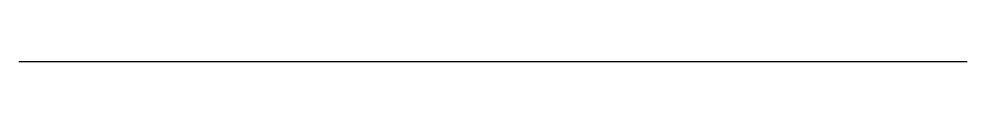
# Model space of a CAD drawing. Units: millimetres at full size, sheet at 1:100. Extents: x -12000 to 4000, y -2000 to -2000.
import ezdxf

# ---------------------------------------------------------------- set-up
doc = ezdxf.new("R2010")
doc.units = ezdxf.units.MM
doc.header["$LTSCALE"] = 100
doc.layers.add('0-0_通り芯', color=7, linetype='Continuous')

msp = doc.modelspace()

# ---------------------------------------------------------------- linework, layer by layer
at = {"layer": '0-0_通り芯'}
msp.add_line((-12000, -2000), (4000, -2000), dxfattribs=at)

doc.saveas('drawing.dxf')
